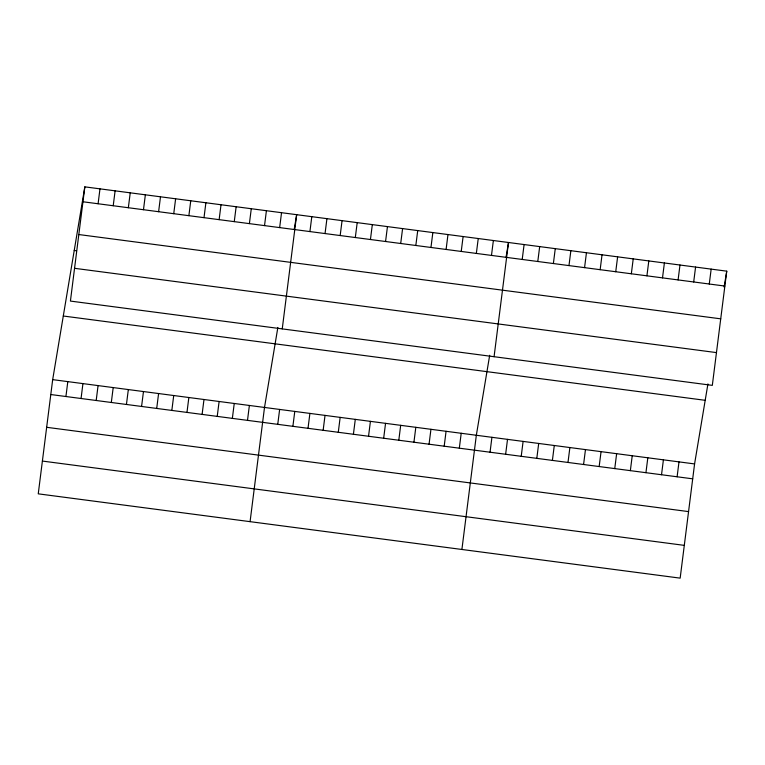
<?xml version="1.0" encoding="UTF-8"?>
<svg xmlns="http://www.w3.org/2000/svg" width="765" height="765" viewBox="0 0 765 765"><rect width="100%" height="100%" fill="white"/><g stroke="black" fill="none" stroke-linecap="round" stroke-linejoin="round"><path stroke-width="1.15" d="M84.838 186.861L70.418 301.075L712.32 385.369L726.75 271.164L84.838 186.861L52.68 379.631L38.25 493.836L680.162 578.139L694.582 463.925L707.931 383.925M65.924 396.519L67.808 381.62M98.092 203.758L99.976 188.85M81.061 398.508L82.936 383.6M113.22 205.737L115.104 190.839M96.189 400.497L98.073 385.589M128.348 207.726L130.232 192.828M111.317 402.476L113.201 387.578M143.485 209.715L145.36 194.807M126.445 404.465L128.329 389.567M158.613 211.704L160.497 196.796M141.582 406.454L143.466 391.556M173.741 213.693L175.625 198.785M156.71 408.443L158.594 393.535M188.879 215.673L190.753 200.774M171.838 410.432L173.722 395.524M204.006 217.662L205.89 202.763M186.976 412.411L188.85 397.513M219.134 219.651L221.018 204.743M202.103 414.401L203.987 399.502M234.262 221.64L236.146 206.732M217.231 416.389L219.115 401.482M249.4 223.619L251.283 208.721M232.359 418.378L234.243 403.471M264.527 225.608L266.411 210.71M247.497 420.368L249.38 405.46M279.655 227.597L281.539 212.699M250.078 521.654L264.508 407.449L277.858 327.449M282.247 328.893L296.667 214.678L294.19 229.529M277.752 424.336L279.636 409.438M309.921 231.575L311.804 216.667M292.89 426.325L294.774 411.417M325.049 233.555L326.932 218.656M308.018 428.314L309.901 413.406M340.176 235.543L342.06 220.645M323.146 430.303L325.029 415.395M355.314 237.533L357.198 222.634M338.283 432.282L340.157 417.384M370.442 239.522L372.326 224.614M353.411 434.271L355.295 419.373M385.57 241.511L387.453 226.603M368.539 436.26L370.423 421.352M400.707 243.49L402.591 228.592M383.667 438.249L385.55 423.341M415.835 245.479L417.719 230.581M398.804 440.229L400.688 425.33M430.963 247.468L432.847 232.57M413.932 442.218L415.816 427.319M446.1 249.457L447.974 234.549M429.06 444.207L430.944 429.308M461.228 251.446L463.112 236.538M444.197 446.196L446.072 431.288M476.356 253.425L478.24 238.527M459.325 448.185L461.209 433.277M491.484 255.414L493.368 240.516M461.907 549.471L476.337 435.266L489.686 355.266M494.075 356.71L508.505 242.495L506.028 257.346M490.04 452.22L491.924 437.312M522.208 259.45L524.092 244.551M505.636 454.267L507.52 439.359M537.795 261.496L539.679 246.598M521.223 456.313L523.107 441.405M553.382 263.543L555.266 248.644M536.81 458.359L538.694 443.451M568.978 265.589L570.862 250.691M552.397 460.406L554.281 445.498M584.565 267.635L586.449 252.737M567.993 462.452L569.877 447.554M600.152 269.691L602.036 254.783M583.58 464.498L585.464 449.6M615.739 271.738L617.623 256.83M599.167 466.545L601.051 451.646M631.335 273.784L633.219 258.876M614.754 468.591L616.638 453.693M646.922 275.83L648.806 260.922M630.35 470.638L632.234 455.739M662.509 277.877L664.393 262.969M645.937 472.684L647.821 457.786M678.096 279.923L679.98 265.015M661.524 474.74L663.408 459.832M693.692 281.969L695.576 267.071M677.111 476.786L678.995 461.878M709.279 284.016L711.163 269.117M724.101 287.066L726.75 271.164M82.955 201.769L724.866 286.062M78.814 234.539L720.726 318.833M74.224 250.48L76.557 250.786M74.549 268.305L716.461 352.598M63.294 316.012L705.196 400.315M52.68 379.631L694.582 463.925M50.796 394.53L692.707 478.833M46.655 427.3L688.567 511.603M42.391 461.066L684.302 545.369"/></g></svg>
